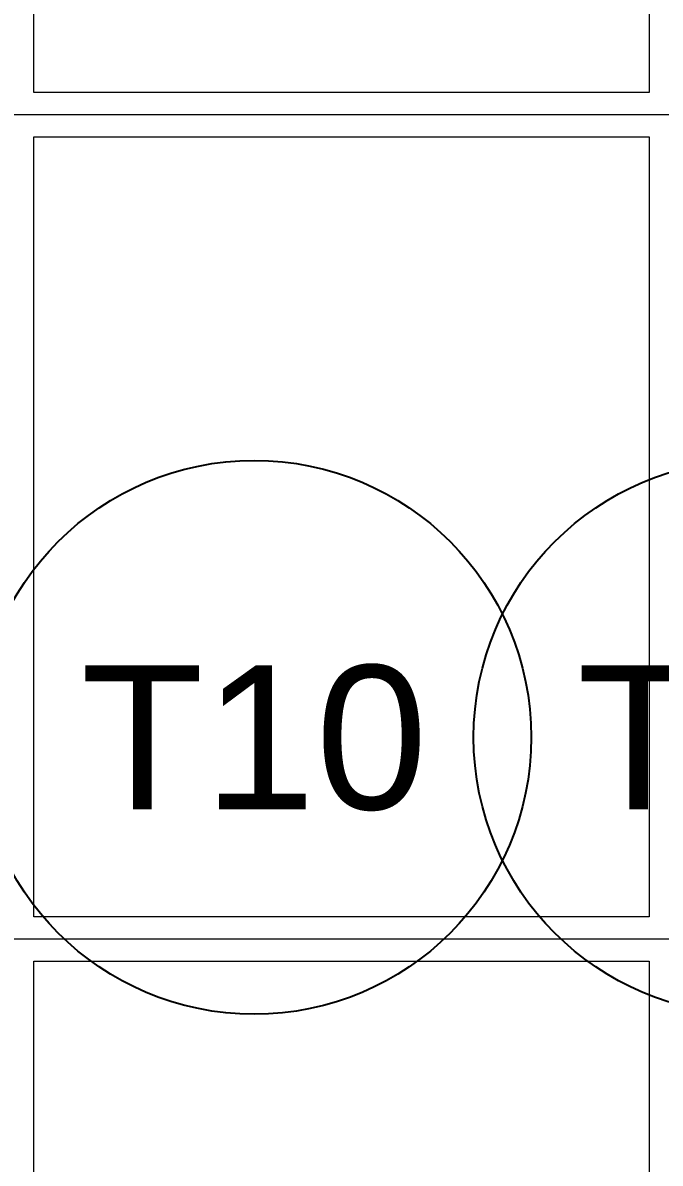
# Model space of a CAD drawing. Header units: metres. Extents: x 349703 to 349913, y 9282546 to 9282694.
# Drawn here: x 349747.92 to 349750.79, y 9282651.39 to 9282656.54 of the extents above; entities that cross this region are included whole.
import ezdxf
from ezdxf.enums import TextEntityAlignment as Align

# ---------------------------------------------------------------- set-up
doc = ezdxf.new("R2010")
doc.units = ezdxf.units.M
doc.header["$LTSCALE"] = 0.25
doc.layers.add('ARQ-FONDO', color=253, linetype='CONTINUOUS', lineweight=9)
doc.layers.add('LLORAD-TEXTO', color=1, linetype='CONTINUOUS', lineweight=25)
doc.styles.get("Standard").update_dxf_attribs({"font": 'arial.ttf'})

# ---------------------------------------------------------------- blocks, each defined once
blk = doc.blocks.new('ASOIWHWUR')
at = {"layer": 'ARQ-FONDO'}
for p, q in [((349460.5293, 9282653.5366), (349464.9564, 9282653.5366)), ((349460.5293, 9282649.8157), (349464.9564, 9282649.8157))]:
    blk.add_line(p, q, dxfattribs=at)
for points in [[(349460.6293, 9282657.1575), (349463.4047, 9282657.1575), (349463.4047, 9282653.6366), (349460.6293, 9282653.6366)], [(349460.6293, 9282653.4366), (349463.4047, 9282653.4366), (349463.4047, 9282649.9157), (349460.6293, 9282649.9157)], [(349460.6292, 9282649.7157), (349463.4047, 9282649.7157), (349463.4047, 9282646.1948), (349460.6292, 9282646.1948)]]:
    blk.add_lwpolyline(points, close=True, dxfattribs=at)

msp = doc.modelspace()

# ---------------------------------------------------------------- linework, layer by layer
at = {"layer": 'LLORAD-TEXTO'}
for centre in [(349748.96, 9282653.315), (349751.2, 9282653.315)]:
    msp.add_circle(centre, 1.25, dxfattribs=at)

# ---------------------------------------------------------------- block references
at = {"layer": 'ARQ-FONDO'}
msp.add_blockref('ASOIWHWUR', (287.337, 2.5893), dxfattribs=at)

# ---------------------------------------------------------------- texts
at = {"layer": 'LLORAD-TEXTO'}
for s, p in [('T10', (349748.96, 9282653.315)), ('T20', (349751.2, 9282653.315))]:
    msp.add_text(s, height=0.65, dxfattribs=at).set_placement(p, align=Align.MIDDLE_CENTER)

doc.saveas('drawing.dxf')
